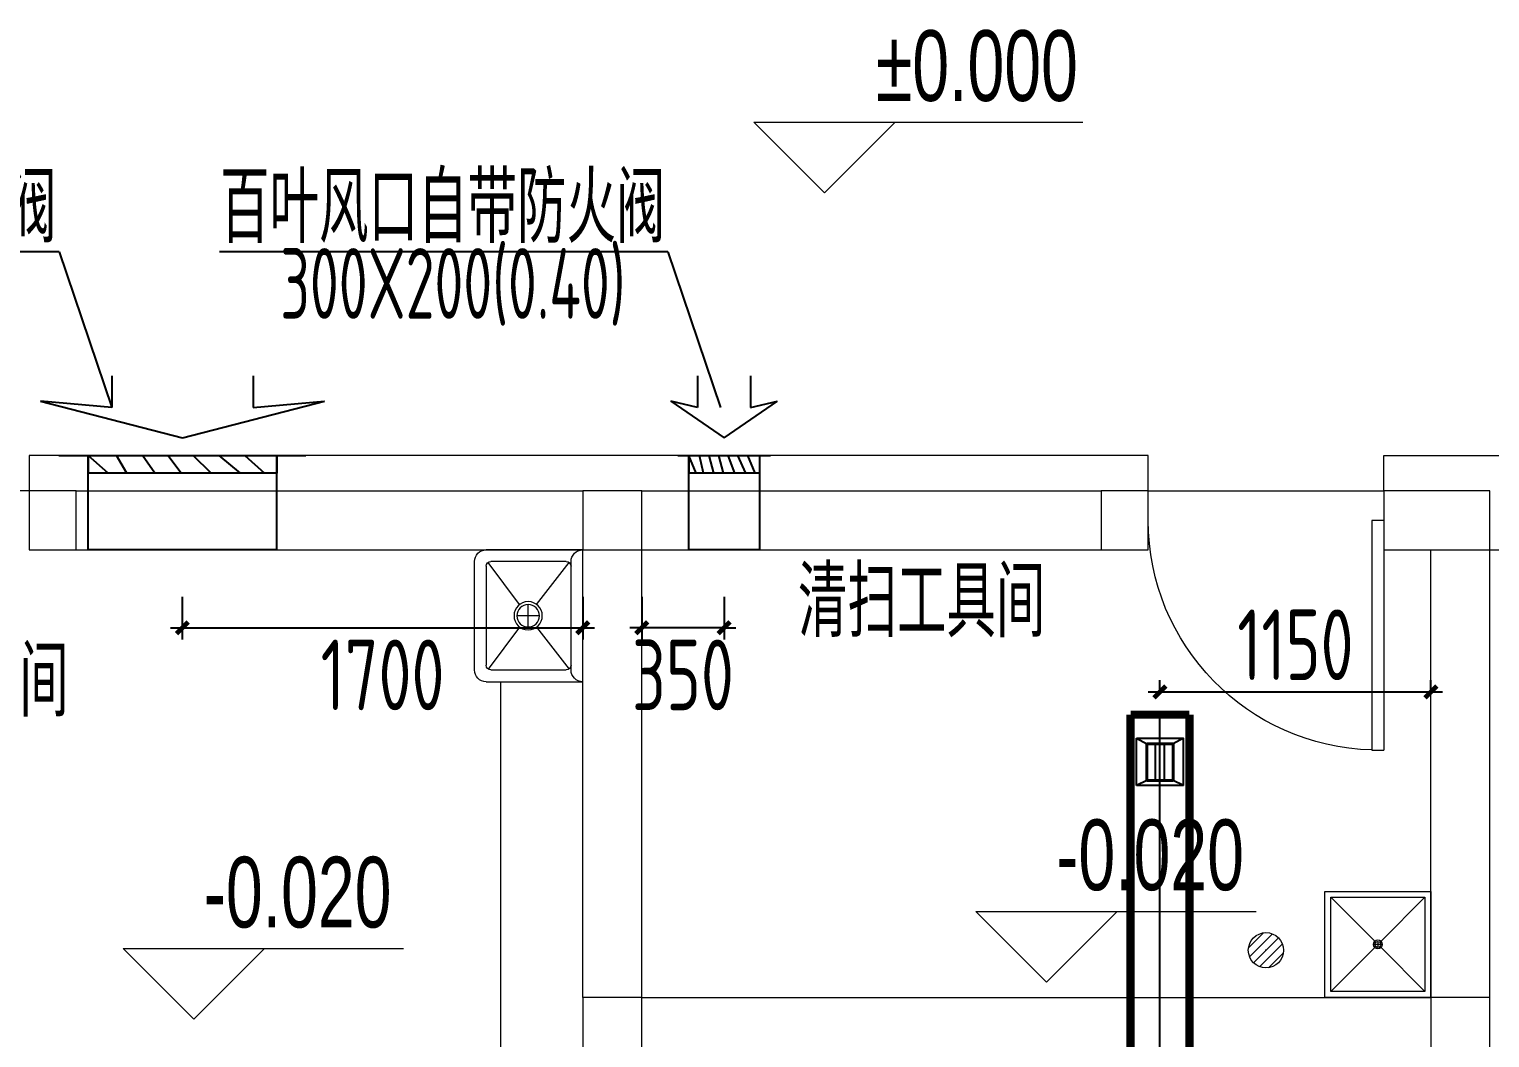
# Model space of a CAD drawing. Extents: x 4 to 13611208, y -605838 to 574722.
# Drawn here: x 12973639 to 12979839, y 418580 to 422862 of the extents above; entities that cross this region are included whole.
import ezdxf

# ---------------------------------------------------------------- set-up
doc = ezdxf.new("R2010")
doc.units = 0
doc.header["$LTSCALE"] = 1000
doc.header["$MEASUREMENT"] = 0
doc.linetypes.add('CENTER2', pattern=[28.575, 19.05, -3.175, 3.175, -3.175])
doc.layers.add('1-卫生洁具', color=8, linetype='Continuous', lineweight=5)
doc.layers.add('建筑底图', color=8, linetype='Continuous', lineweight=13)
for name, color, linetype in [('DUCT-X-P中心线', 5, 'CENTER2'), ('DUCT-X-P标注', 7, 'Continuous'), ('DUCT-X-P管', 31, 'Continuous'), ('DUCT-X-P风口', 7, 'Continuous'), ('DUCT-X-S风口', 7, 'Continuous')]:
    doc.layers.add(name, color=color, linetype=linetype)
doc.styles.add('du', font='gbenor.shx', dxfattribs={"width": 0.8, "bigfont": 'hztxt.shx'})
doc.styles.add('rs9-hz', font='rs9.shx', dxfattribs={"width": 0.7, "height": 3.5, "bigfont": 'hztxt.shx'})
doc.dimstyles.new('67', dxfattribs={"dimscale": 100, "dimtxt": 3, "dimasz": 0.5, "dimexe": 0.5, "dimexo": 2, "dimgap": 0.5, "dimtad": 2, "dimdec": 0, "dimrnd": 5, "dimzin": 0, "dimdsep": 46, "dimtxsty": 'du', "dimblk": 'ARCHTICK', "dimcen": 0, "dimdle": 0.5, "dimclrd": 256, "dimclre": 256, "dimclrt": 256, "dimazin": 0, "dimtfac": 1, "dimtdec": 0, "dimtix": 1, "dimtmove": 2, "dimatfit": 3, "dimfxl": 100, "dimtolj": 1, "dimtzin": 0, "dimlwd": -1, "dimlwe": -1, "dimarcsym": 0})

# ---------------------------------------------------------------- blocks, each defined once
blk = doc.blocks.new('$plan$00002154')
for p, q in [((-449.999625, 450), (449.999625, 450)), ((-449.999625, -450), (-449.999625, 450)), ((-399.999625, 400), (399.999625, 400)), ((-399.999625, 400), (-26.107125, 26.1075)), ((-399.999625, -400), (-399.999625, 400)), ((26.392875, 26.3925), (399.999625, 400)), ((399.999625, 400), (399.999625, -400)), ((449.999625, 450), (449.999625, -450)), ((24.999625, 0), (-24.999625, 0)), ((0.000375, -25), (0.000375, 25)), ((-399.999625, -400), (-26.497125, -26.495)), ((26.584875, -26.585), (399.999625, -400)), ((449.999625, -450), (-449.999625, -450)), ((399.999625, -400), (-399.999625, -400))]:
    blk.add_line(p, q)
for radius in [37.5, 25]:
    blk.add_circle((0.000375, 0), radius)
blk = doc.blocks.new('$lvtry$00000171')
for p, q in [((-74.2, 10.6), (-10.6, 74.2)), ((-69.8, -27.4), (27.4, 69.8)), ((-53, -53), (53, 53)), ((-27.4, -69.8), (69.8, 27.4)), ((10.6, -74.2), (74.2, -10.6))]:
    blk.add_line(p, q)
blk.add_circle((0, 0), 75)
blk.add_point((0, 0))
blk = doc.blocks.new('拖布池')
at = {"layer": '1-卫生洁具'}
for p, q in [((61545.4, 43757.3), (61545.4, 44167.3)), ((61545.4, 44167.3), (62105.4, 44167.3)), ((62105.4, 44167.3), (62105.4, 43757.3)), ((61595.4, 44117.3), (62055.4, 44117.3)), ((61595.4, 43777.3), (61595.4, 44097.3)), ((61777.5, 43971.4), (61599.5, 44109.3)), ((61873.4, 43971.4), (62051.4, 44109.3)), ((62055.4, 44097.3), (62055.4, 43777.3)), ((61825.4, 43982.8), (61825.4, 43887.8)), ((61777.5, 43899.2), (61599.5, 43765.3)), ((61777.9, 43935.3), (61872.9, 43935.3)), ((61873.4, 43899.2), (62051.4, 43765.3)), ((62035.4, 43757.3), (61615.4, 43757.3)), ((61595.4, 43707.3), (62055.4, 43707.3))]:
    blk.add_line(p, q, dxfattribs=at)
for radius in [60, 47.5]:
    blk.add_circle((61825.4, 43935.3), radius, dxfattribs=at)
for centre, radius, start, end in [((61595.4, 44167.3), 50, 180, 270), ((62055.4, 44167.3), 50, 270, 0), ((61615.4, 44097.3), 20, 90, 180), ((62035.4, 44097.3), 20, 0, 90), ((61615.4, 43777.3), 20, 180, 270), ((62035.4, 43777.3), 20, 270, 0), ((61595.4, 43757.3), 50, 180, 270), ((62055.4, 43757.3), 50, 270, 0)]:
    blk.add_arc(centre, radius, start, end, dxfattribs=at)
blk = doc.blocks.new('$DorLib2D$00000001')
for p, q in [((0.45, 0.975), (0.5, 0.975)), ((0.45, 0), (0.45, 0.975)), ((0.5, 0), (0.5, 0.975)), ((0.5, 0), (0.45, 0))]:
    blk.add_line(p, q)
at = {"lineweight": 13}
blk.add_arc((0.475, 0), 0.975, 91.46928, 180, dxfattribs=at)
blk = doc.blocks.new('3号出入口附属')
at = {"layer": '建筑底图', "color": 8}
for p, q in [((11927209.6, 282334), (11926909.6, 282634)), ((11926909.6, 282634), (11928306.4, 282634)), ((11927209.6, 282334), (11927509.6, 282634)), ((11928152.5, 278983.5), (11927852.5, 279283.5)), ((11927852.5, 279283.5), (11929042, 279283.5)), ((11928152.5, 278983.5), (11928452.5, 279283.5)), ((11924533.8, 278825.2), (11924233.8, 279125.2)), ((11924233.8, 279125.2), (11925423.3, 279125.2)), ((11924533.8, 278825.2), (11924833.8, 279125.2)), ((11926434.3, 278668.3), (11926434.3, 278918.3)), ((11929784.3, 278918.3), (11929784.3, 278668.3)), ((11930034.3, 278668.3), (11930034.3, 278918.3))]:
    blk.add_line(p, q, dxfattribs=at)
at = {"layer": '建筑底图', "ltscale": 3}
for p, q in [((11928584.3, 281218.3), (11923834.3, 281218.3)), ((11923834.3, 281218.3), (11923834.3, 281068.3)), ((11928584.3, 281068.3), (11928584.3, 281218.3))]:
    blk.add_line(p, q, dxfattribs=at)
at = {"layer": '建筑底图'}
for p, q in [((11923834.3, 281068.3), (11922334.3, 281068.3)), ((11924034.3, 281068.3), (11923834.3, 281068.3)), ((11923834.3, 281068.3), (11923834.3, 280818.3)), ((11924034.3, 280818.3), (11924034.3, 281068.3)), ((11924034.3, 281068.3), (11926184.3, 281068.3)), ((11926434.3, 281068.3), (11926184.3, 281068.3)), ((11926184.3, 281068.3), (11926184.3, 280818.3)), ((11926434.3, 280818.3), (11926434.3, 281068.3)), ((11926434.3, 281068.3), (11928384.3, 281068.3)), ((11928584.3, 281068.3), (11928384.3, 281068.3)), ((11928384.3, 281068.3), (11928384.3, 280818.3)), ((11928584.3, 281068.3), (11929584.3, 281068.3)), ((11928584.3, 280818.3), (11928584.3, 281068.3)), ((11930034.3, 281068.3), (11929584.3, 281068.3)), ((11929584.3, 281068.3), (11929584.3, 280818.3)), ((11930034.3, 280818.3), (11930034.3, 281068.3)), ((11923834.3, 280818.3), (11924034.3, 280818.3)), ((11924034.3, 280818.3), (11926184.3, 280818.3)), ((11926184.3, 278918.3), (11926184.3, 280818.3)), ((11926184.3, 280818.3), (11926434.3, 280818.3)), ((11926434.3, 278918.3), (11926434.3, 280818.3)), ((11926434.3, 280818.3), (11928384.3, 280818.3)), ((11928384.3, 280818.3), (11928584.3, 280818.3)), ((11929584.3, 280818.3), (11930034.3, 280818.3)), ((11929784.3, 278918.3), (11929784.3, 280818.3)), ((11930034.3, 278918.3), (11930034.3, 280818.3)), ((11930034.3, 280818.3), (11931034.3, 280818.3)), ((11925834.3, 280258.3), (11925834.3, 275068.3)), ((11926434.3, 278918.3), (11926184.3, 278918.3)), ((11926184.3, 278918.3), (11926184.3, 278668.3)), ((11926434.3, 278918.3), (11929784.3, 278918.3)), ((11930034.3, 278918.3), (11929784.3, 278918.3))]:
    blk.add_line(p, q, dxfattribs=at)
at = {"layer": '建筑底图', "ltscale": 3}
blk.add_lwpolyline([(11929584.3, 281068.3), (11929584.3, 281218.3), (11931234.3, 281218.3)], dxfattribs=at)
at = {"layer": '建筑底图', "ltscale": 3, "xscale": 1000, "yscale": -1000, "zscale": 1000, "rotation": 359.9999999931708}
blk.add_blockref('$DorLib2D$00000001', (11929084.3, 280943.3), dxfattribs=at)
at = {"layer": '建筑底图', "extrusion": (0, 0, -1), "zscale": -1, "rotation": 90}
blk.add_blockref('拖布池', (-11882017, 218712.9), dxfattribs=at)
at = {"layer": '建筑底图', "color": 6, "ltscale": 3, "xscale": 0.5, "yscale": 0.5, "zscale": 0.8999280056299925, "rotation": 90.00000000000001}
blk.add_blockref('$plan$00002154', (11929559.3, 279143.3), dxfattribs=at)
at = {"layer": '建筑底图', "rotation": 180}
blk.add_blockref('$lvtry$00000171', (11929084.3, 279118.3), dxfattribs=at)
at = {"layer": '建筑底图', "color": 8, "style": 'rs9-hz', "width": 0.7}
for s, p in [('%%P0.000', (11927428.9, 282724)), ('-0.020', (11928194.5, 279373.5)), ('-0.020', (11924575.8, 279215.2))]:
    blk.add_text(s, height=300, dxfattribs=at).set_placement(p)
at = {"layer": '建筑底图', "color": 0, "style": 'rs9-hz', "width": 0.7}
for s, p in [('清扫工具间', (11927097.9, 280447.4)), ('真空排污间', (11922952.1, 280109.5))]:
    blk.add_text(s, height=300, dxfattribs=at).set_placement(p)
blk = doc.blocks.new('_ArchTick')
at = {"color": 0, "linetype": 'ByBlock', "const_width": 0.4}
blk.add_lwpolyline([(-0.5, -0.5), (0.5, 0.5)], dxfattribs=at)
blk = doc.blocks.new('*D2302')
at = {"layer": 'DUCT-X-P标注', "transparency": 16777216}
for p, q in [((12978438.7, 420051.7), (12978438.7, 420098.5)), ((12979588.7, 420051.7), (12979588.7, 420098.5)), ((12978388.7, 420048.5), (12979638.7, 420048.5))]:
    blk.add_line(p, q, dxfattribs=at)
at = {"layer": 'DUCT-X-P标注', "transparency": 16777216, "xscale": 50, "yscale": 50, "zscale": 50, "rotation": 180}
blk.add_blockref('_ArchTick', (12978438.7, 420048.5), dxfattribs=at)
at = {"layer": 'DUCT-X-P标注', "transparency": 16777216, "xscale": 50, "yscale": 50, "zscale": 50}
blk.add_blockref('_ArchTick', (12979588.7, 420048.5), dxfattribs=at)
at = {"layer": 'DUCT-X-P标注', "transparency": 16777216, "insert": (12979013.7, 420248.5), "char_height": 300, "attachment_point": 5, "style": 'du'}
blk.add_mtext('\\A1;1150', dxfattribs=at)
blk = doc.blocks.new('*D2384')
at = {"layer": 'DUCT-X-S风口', "transparency": 16777216}
for p, q in [((12974288.7, 420451.7), (12974288.7, 420270.7)), ((12975988.7, 420451.7), (12975988.7, 420270.7)), ((12974238.7, 420320.7), (12976038.7, 420320.7))]:
    blk.add_line(p, q, dxfattribs=at)
at = {"layer": 'DUCT-X-S风口', "transparency": 16777216, "xscale": 50, "yscale": 50, "zscale": 50, "rotation": 180}
blk.add_blockref('_ArchTick', (12974288.7, 420320.7), dxfattribs=at)
at = {"layer": 'DUCT-X-S风口', "transparency": 16777216, "xscale": 50, "yscale": 50, "zscale": 50}
blk.add_blockref('_ArchTick', (12975988.7, 420320.7), dxfattribs=at)
at = {"layer": 'DUCT-X-S风口', "transparency": 16777216, "insert": (12975138.7, 420120.7), "char_height": 300, "attachment_point": 5, "style": 'du'}
blk.add_mtext('\\A1;1700', dxfattribs=at)
blk = doc.blocks.new('*D2385')
at = {"layer": 'DUCT-X-S风口', "transparency": 16777216}
for p, q in [((12976238.7, 420451.7), (12976238.7, 420270.7)), ((12976588.9, 420451.7), (12976588.9, 420270.7)), ((12976238.7, 420320.7), (12976188.7, 420320.7)), ((12976588.9, 420320.7), (12976238.7, 420320.7)), ((12976588.9, 420320.7), (12976638.9, 420320.7))]:
    blk.add_line(p, q, dxfattribs=at)
at = {"layer": 'DUCT-X-S风口', "transparency": 16777216, "xscale": 50, "yscale": 50, "zscale": 50}
blk.add_blockref('_ArchTick', (12976238.7, 420320.7), dxfattribs=at)
at = {"layer": 'DUCT-X-S风口', "transparency": 16777216, "xscale": 50, "yscale": 50, "zscale": 50, "rotation": 180}
blk.add_blockref('_ArchTick', (12976588.9, 420320.7), dxfattribs=at)
at = {"layer": 'DUCT-X-S风口', "transparency": 16777216, "insert": (12976413.8, 420120.7), "char_height": 300, "attachment_point": 5, "style": 'du'}
blk.add_mtext('\\A1;350', dxfattribs=at)
blk = doc.blocks.new('$风口$00000108')
for p, q in [((-250, 135), (-190, 75)), ((-250, -135), (-250, 135)), ((250, 135), (200, 75)), ((250, 135), (250, -135)), ((200, 25), (-190, 25)), ((-250, -135), (-190, -75)), ((200, -25), (-190, -25)), ((200, -75), (250, -135)), ((250, -135), (-250, -135))]:
    blk.add_line(p, q)
at = {"linetype": 'Continuous'}
blk.add_line((250, 135), (-250, 135), dxfattribs=at)
at = {"lineweight": 40}
for p, q in [((-190, 75), (200, 75)), ((-190, -75), (-190, 75)), ((200, 75), (200, -75)), ((-190, -75), (200, -75))]:
    blk.add_line(p, q, dxfattribs=at)
blk = doc.blocks.new('$风口$00000149')
for p, q in [((408, 301.4), (199.6, 0)), ((372.5, 150), (408, 301.4)), ((100, 262), (100, -262)), ((0, -200.2), (0, 200.2)), ((0, 157.8), (100, 200.2)), ((100, 200.2), (0, 200.2)), ((0, 117.6), (100, 140)), ((552.1, 150), (372.5, 150)), ((0, 58.4), (100, 84.8)), ((0, 2.8), (100, 30.6)), ((199.6, 0), (408, -301.4)), ((0, -61.1), (100, -22.8)), ((0, -123.4), (100, -77.8)), ((100, -132.3), (0, -174)), ((552.1, -150), (372.5, -150)), ((372.5, -150), (408, -301.4)), ((100, -200.2), (0, -200.2))]:
    blk.add_line(p, q)

msp = doc.modelspace()

# ---------------------------------------------------------------- linework, layer by layer
at = {"layer": 'DUCT-X-P中心线'}
msp.add_line((12978438.7, 417976.9), (12978438.7, 419951.7), dxfattribs=at)
at = {"layer": 'DUCT-X-P标注'}
for p, q in [((12973766.2, 421917.3), (12971862.6, 421917.3)), ((12973766.2, 421917.3), (12973988.8, 421256, 3500)), ((12976349.8, 421917.3), (12974446.3, 421917.3)), ((12976349.8, 421917.3), (12976572.5, 421256, 3500))]:
    msp.add_line(p, q, dxfattribs=at)
at = {"layer": 'DUCT-X-P管', "const_width": 35}
for points in [[(12978563.7, 419951.7), (12978313.7, 419951.7)], [(12978313.7, 419951.7), (12978313.7, 417976.9)], [(12978563.7, 417976.9), (12978563.7, 419951.7)]]:
    msp.add_lwpolyline(points, dxfattribs=at)
at = {"layer": 'DUCT-X-S风口', "elevation": 3500}
for points in [[(12973888.5, 421051.7), (12974689, 421051.7), (12974689, 420651.7), (12973888.5, 420651.7)], [(12976438.6, 421051.7), (12976739.1, 421051.7), (12976739.1, 420651.7), (12976438.6, 420651.7)]]:
    msp.add_lwpolyline(points, close=True, dxfattribs=at)

# ---------------------------------------------------------------- block references
at = {"layer": 'DUCT-X-P风口', "xscale": 0.4, "yscale": 0.7407407407407408, "rotation": 270}
msp.add_blockref('$风口$00000108', (12978438.7, 419751.7, 2650), dxfattribs=at)
at = {"layer": 'DUCT-X-S风口', "xscale": 0.75, "rotation": 90}
for p, yscale in [((12974288.8, 420976.7, 3500), 2), ((12976588.7, 420976.7, 3500), 0.75)]:
    msp.add_blockref('$风口$00000149', p, dxfattribs=dict(at, yscale=yscale))
at = {"layer": '建筑底图'}
msp.add_blockref('3号出入口附属', (1049804.4, 139833.3), dxfattribs=at)

# ---------------------------------------------------------------- texts
at = {"layer": 'DUCT-X-P标注', "style": 'du', "width": 0.7}
for s, p in [('百叶风口自带防火阀', (12971865.6, 421954.9)), ('百叶风口自带防火阀', (12974449.2, 421954.9)), ('300X200(0.40)', (12974704.3, 421632.5))]:
    msp.add_text(s, height=300, dxfattribs=at).set_placement(p)

# ---------------------------------------------------------------- dimensions: what is measured, and where the dimension line sits
at = {"layer": 'DUCT-X-P标注'}
dim = msp.add_linear_dim(base=(12979588.7, 420048.5), p1=(12978438.7, 419851.7, 2600), p2=(12979588.7, 419851.7), dimstyle='67', dxfattribs=at)
dim.commit()
dim.dimension.update_dxf_attribs({"geometry": '*D2302', "text_midpoint": (12979013.7, 420248.5)})
at = {"layer": 'DUCT-X-S风口'}
for base, p1, p2, picture, middle in [((12975988.7, 420320.7), (12974288.7, 420651.7, 3500), (12975988.7, 420651.7), '*D2384', (12975138.7, 420120.7)), ((12976238.7, 420320.7), (12976588.9, 420651.7, 3500), (12976238.7, 420651.7), '*D2385', (12976413.8, 420120.7))]:
    dim = msp.add_linear_dim(base=base, p1=p1, p2=p2, dimstyle='67', dxfattribs=at)
    dim.commit()
    dim.dimension.update_dxf_attribs({"geometry": picture, "text_midpoint": middle})

doc.saveas('drawing.dxf')
